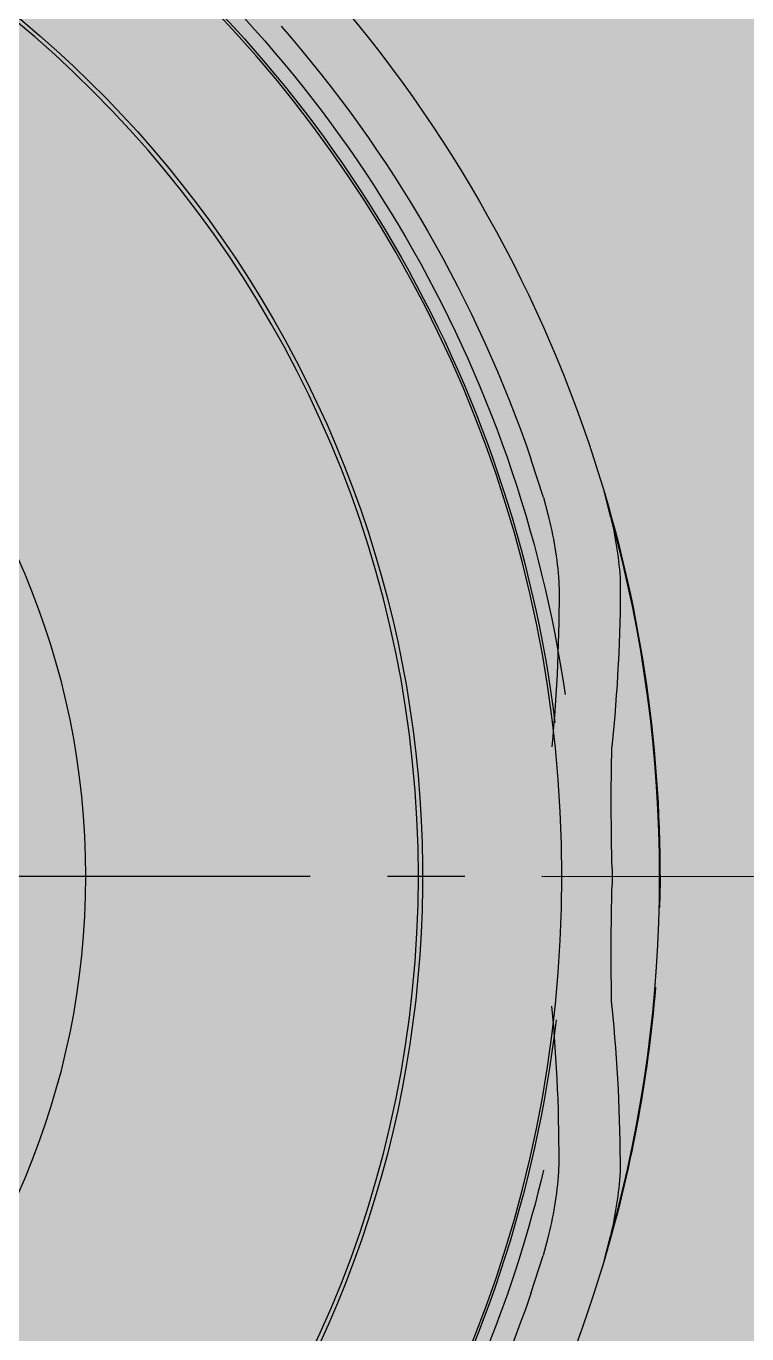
# Model space of a CAD drawing. Header units: millimetres. Extents: x 307301 to 459443, y -2888111 to -2805601.
# Drawn here: x 452148.26 to 452154.09, y -2880583.63 to -2880573.05 of the extents above; entities that cross this region are included whole.
import ezdxf

# ---------------------------------------------------------------- set-up
doc = ezdxf.new("R2010")
doc.units = ezdxf.units.MM
doc.header["$LTSCALE"] = 10
doc.header["$MEASUREMENT"] = 0
doc.linetypes.add('CENTER2', pattern=[1.125, 0.75, -0.125, 0.125, -0.125])
for name, color, linetype in [('$DDT_AUDIT_GENERATED_(131)', 7, 'Continuous'), ('$DDT_AUDIT_GENERATED_(15E)', 7, 'Continuous'), ('$DDT_AUDIT_GENERATED_(224)', 7, 'Continuous'), ('$DDT_AUDIT_GENERATED_(77)', 7, 'Continuous'), ('$DDT_AUDIT_GENERATED_(7E)', 7, 'Continuous'), ('BMA  furniture', 6, 'Continuous'), ('Default', 7, 'Continuous'), ('Furniture - Plan', 3, 'Continuous')]:
    doc.layers.add(name, color=color, linetype=linetype)

# ---------------------------------------------------------------- blocks, each defined once
blk = doc.blocks.new('TUFTUFTU')
at = {"layer": 'Furniture - Plan', "ltscale": 0.01}
h = blk.add_hatch(color=250, dxfattribs=at)
h.dxf.hatch_style = 1
h.set_gradient(color1=(51, 51, 51), color2=(105, 105, 105), one_color=1, tint=0.41, name='INVCYLINDER')
edge = h.paths.add_edge_path()
edge.add_arc((1413476.938, -245799), 296.526, 0, 360)
at = {"layer": '$DDT_AUDIT_GENERATED_(131)', "color": 6, "linetype": 'Continuous'}
for start, end in [(37.8289, 81.7703), (103.389, 136.9318)]:
    blk.add_arc((1413476.938, -245799), 20.547, start, end, dxfattribs=at)
at = {"layer": '$DDT_AUDIT_GENERATED_(15E)', "color": 3, "linetype": 'Continuous'}
for radius in [295.946, 295.558]:
    blk.add_circle((1413476.938, -245799), radius, dxfattribs=at)
at = {"layer": '$DDT_AUDIT_GENERATED_(224)', "color": 3, "linetype": 'Continuous'}
for radius in [300, 296.526, 296.132]:
    blk.add_circle((1413476.938, -245799), radius, dxfattribs=at)
at = {"layer": '$DDT_AUDIT_GENERATED_(77)', "color": 6, "linetype": 'Continuous'}
for radius in [20.285, 17.962, 12.581]:
    blk.add_circle((1413476.938, -245799), radius, dxfattribs=at)
for radius, start, end in [(20.323, 96.5654, 143.5422), (20.323, 36.5181, 82.9685), (18.03, 345.0261, 285.0261)]:
    blk.add_arc((1413476.938, -245799), radius, start, end, dxfattribs=at)
at = {"layer": '$DDT_AUDIT_GENERATED_(7E)', "color": 6, "linetype": 'Continuous'}
for p, q in [((1413470.712, -245778.033), (1413470.184, -245778.198)), ((1413470.712, -245778.033), (1413471.113, -245777.931)), ((1413482.744, -245777.926), (1413483.146, -245778.028)), ((1413483.674, -245778.191), (1413483.146, -245778.028)), ((1413471.064, -245778.947), (1413470.796, -245779.019)), ((1413483.063, -245779.013), (1413482.795, -245778.942)), ((1413470.184, -245779.217), (1413470.796, -245779.019)), ((1413483.063, -245779.013), (1413483.675, -245779.211))]:
    blk.add_line(p, q, dxfattribs=at)
for radius in [62.905, 61.937]:
    blk.add_circle((1413476.938, -245799), radius, dxfattribs=at)
for centre, radius, start, end in [((1413476.938, -245799), 21.872, 94.7285, 106.5398), ((1413476.938, -245799), 21.86, 74.5973, 105.4548), ((1413476.938, -245799), 21.872, 73.5123, 91.3295), ((1413472.531, -245783.834), 6.071, 93.5983, 103.5089), ((1413472.198, -245803.485), 25.71, 84.1255, 90.1068), ((1413481.683, -245803.481), 25.71, 89.9453, 95.9266), ((1413481.331, -245783.834), 6.075, 76.5465, 86.4505), ((1413475.662, -245734.752), 43.166, 268.8954, 271.5065), ((1413476.939, -245799.774), 21.872, 89.6802, 90.3719), ((1413478.152, -245736.461), 41.456, 268.4918, 271.2106), ((1413476.938, -245799), 21.872, 107.9893, 132.0628), ((1413476.938, -245799), 21.872, 47.9893, 72.0628), ((1413472.63, -245785.053), 6.303, 94.3562, 104.3815), ((1413472.395, -245804.413), 25.646, 84.5503, 90.5445), ((1413481.487, -245804.409), 25.647, 89.5077, 95.5017), ((1413481.235, -245785.045), 6.299, 75.6674, 85.6992), ((1413476.938, -245799), 20.904, 108.8514, 131.2007), ((1413476.938, -245799), 20.904, 48.8514, 71.2007)]:
    blk.add_arc(centre, radius, start, end, dxfattribs=at)
at = {"layer": 'Default', "color": 6, "linetype": 'CENTER2'}
blk.add_line((1413476.921, -245760.289), (1413476.956, -245837.711), dxfattribs=at)
blk = doc.blocks.new('SDTYTYT')
at = {"layer": 'Furniture - Plan', "color": 3, "xscale": 0.5000000000000486, "yscale": 0.5000000000000486, "zscale": 0.5000000000000486, "rotation": 180}
blk.add_blockref('TUFTUFTU', (925445.399, -2867082.713), dxfattribs=at)

msp = doc.modelspace()

# ---------------------------------------------------------------- block references
at = {"layer": 'BMA  furniture', "xscale": -1, "rotation": 90}
msp.add_blockref('SDTYTYT', (-2292040.765, -2661873), dxfattribs=at)

doc.saveas('drawing.dxf')
